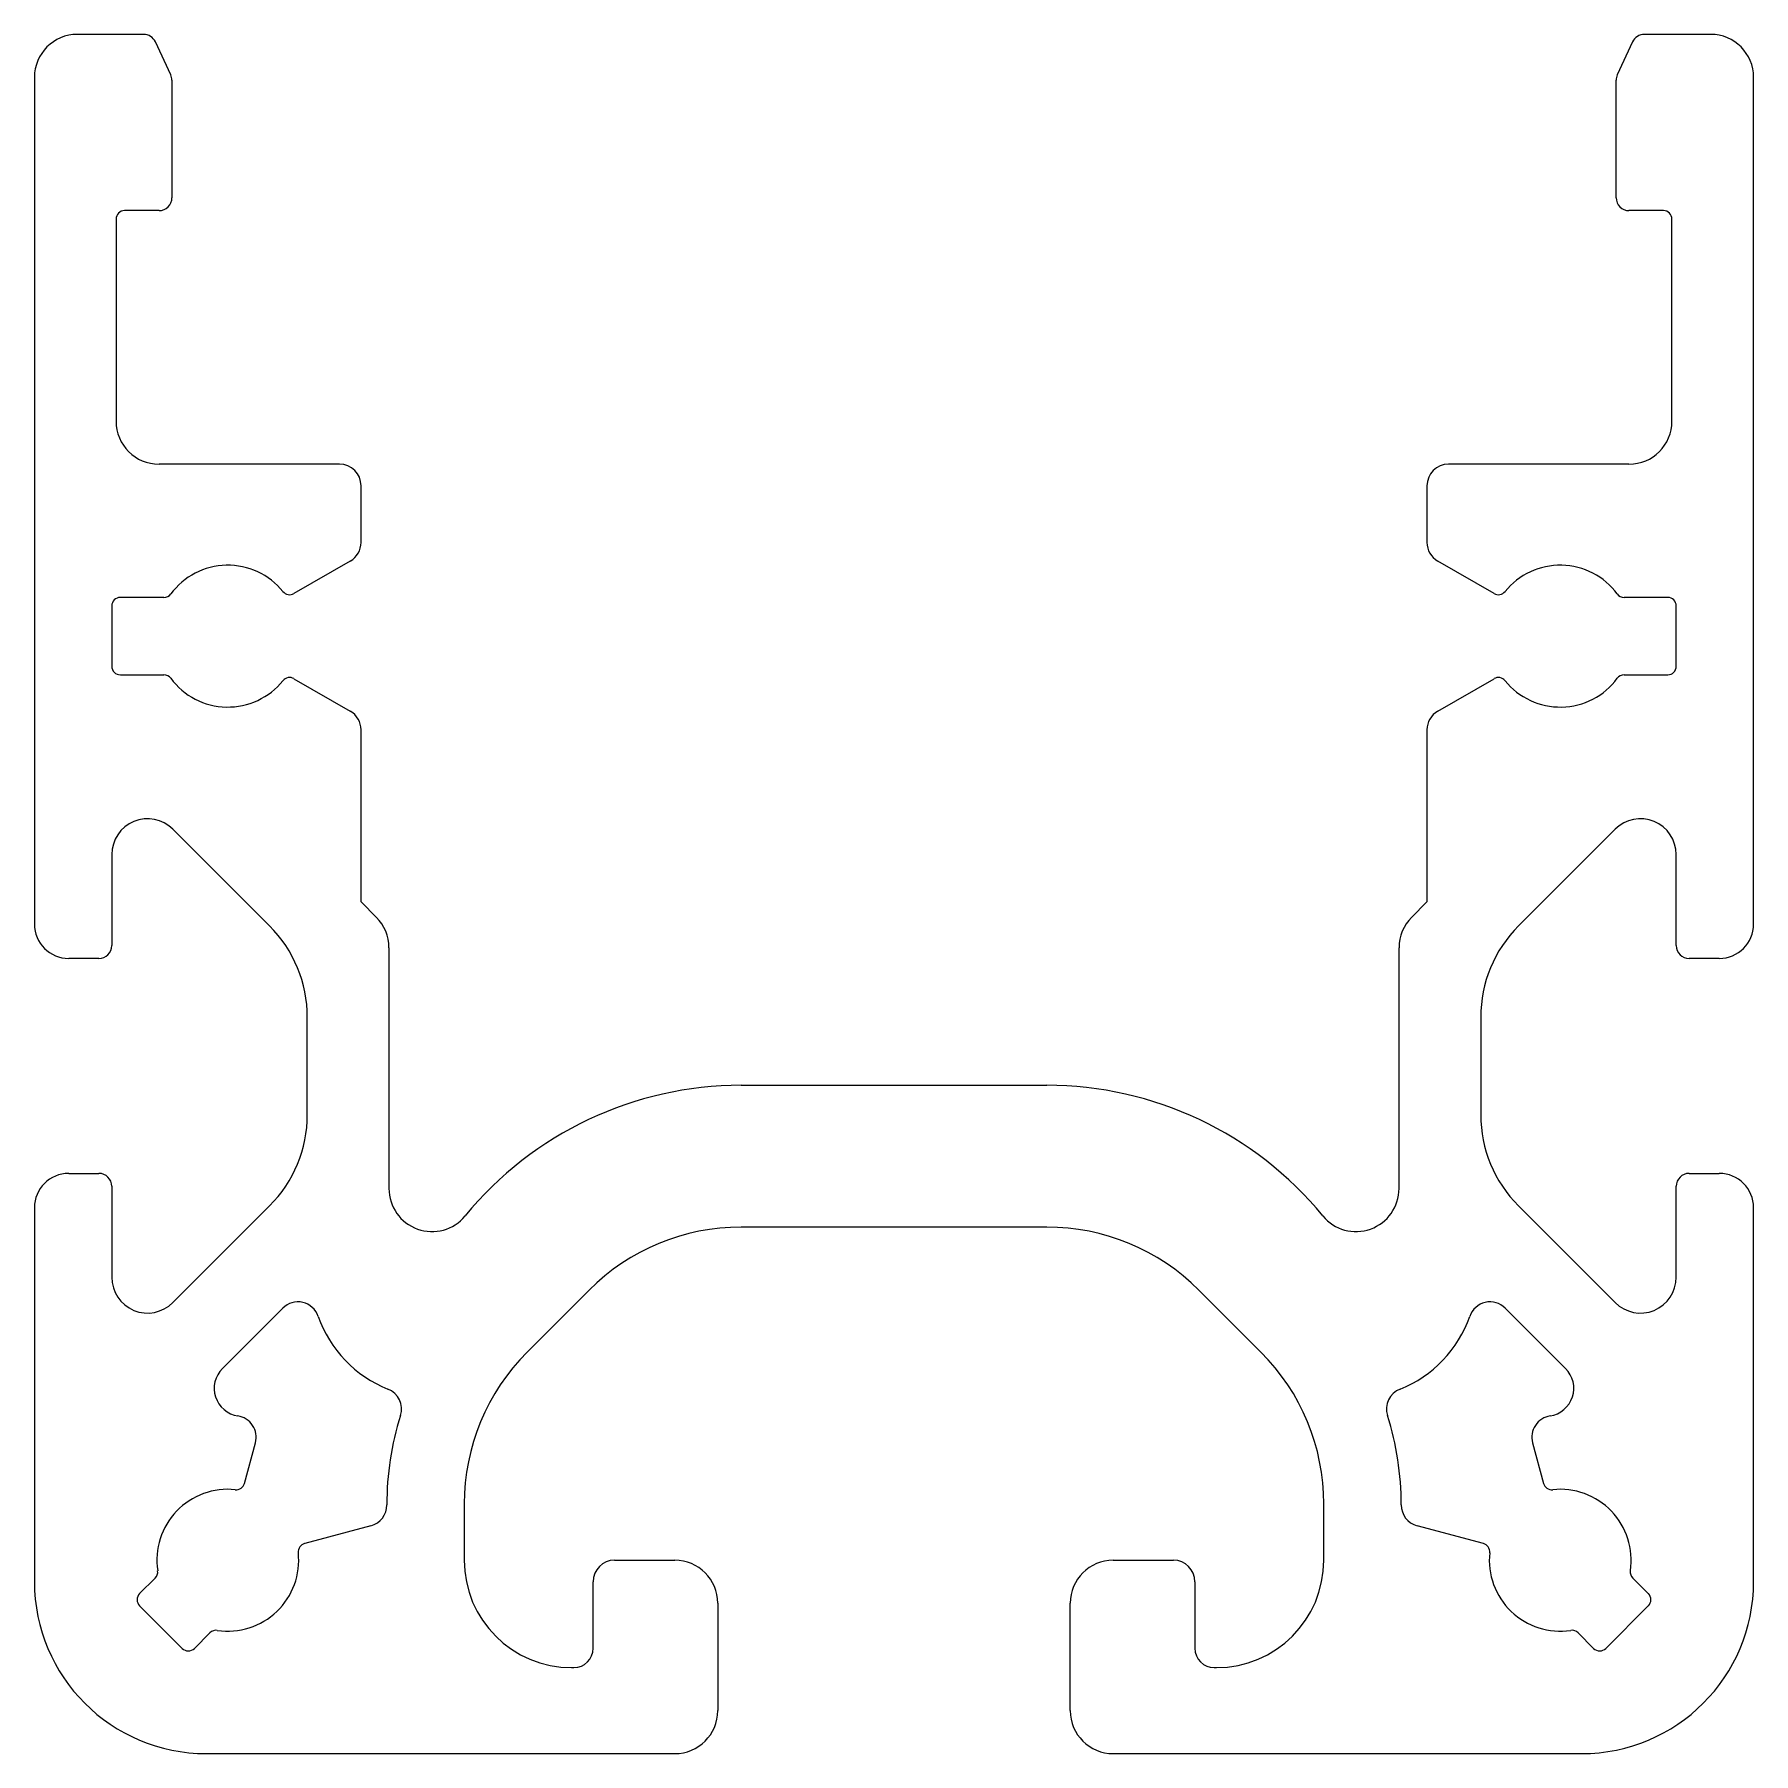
# Model space of a CAD drawing. Extents: x 2134.6 to 2174.6, y 1188.1 to 1228.1.
import ezdxf

# ---------------------------------------------------------------- set-up
doc = ezdxf.new("R2010")
doc.units = 0
doc.layers.get('0').update_dxf_attribs({"linetype": 'CONTINUOUS'})

msp = doc.modelspace()

# ---------------------------------------------------------------- linework, layer by layer
for p, q in [((2137.174, 1228.118), (2135.632, 1228.118)), ((2173.632, 1228.118), (2172.089, 1228.118)), ((2137.803, 1227.178), (2137.446, 1227.945)), ((2171.817, 1227.945), (2171.46, 1227.178)), ((2134.632, 1227.118), (2134.632, 1207.418)), ((2137.832, 1227.052), (2137.832, 1224.318)), ((2171.432, 1224.318), (2171.432, 1227.052)), ((2174.632, 1207.418), (2174.632, 1227.118)), ((2137.532, 1224.018), (2136.732, 1224.018)), ((2172.532, 1224.018), (2171.732, 1224.018)), ((2136.532, 1223.818), (2136.532, 1219.118)), ((2172.732, 1219.118), (2172.732, 1223.818)), ((2141.732, 1218.118), (2137.532, 1218.118)), ((2171.732, 1218.118), (2167.532, 1218.118)), ((2142.232, 1216.298), (2142.232, 1217.618)), ((2167.032, 1217.618), (2167.032, 1216.298)), ((2141.982, 1215.865), (2140.67, 1215.108)), ((2168.593, 1215.108), (2167.282, 1215.865)), ((2136.432, 1214.818), (2136.432, 1213.418)), ((2137.644, 1215.018), (2136.632, 1215.018)), ((2172.632, 1215.018), (2171.619, 1215.018)), ((2172.832, 1213.418), (2172.832, 1214.818)), ((2136.632, 1213.218), (2137.644, 1213.218)), ((2171.619, 1213.218), (2172.632, 1213.218)), ((2140.67, 1213.128), (2141.982, 1212.371)), ((2167.282, 1212.371), (2168.593, 1213.128)), ((2142.232, 1207.932), (2142.232, 1211.938)), ((2167.032, 1211.938), (2167.032, 1207.932)), ((2140.103, 1207.374), (2137.853, 1209.624)), ((2171.411, 1209.624), (2169.16, 1207.374)), ((2136.432, 1209.036), (2136.432, 1206.918)), ((2172.832, 1206.918), (2172.832, 1209.036)), ((2142.232, 1207.932), (2142.589, 1207.575)), ((2166.674, 1207.575), (2167.032, 1207.932)), ((2142.882, 1206.868), (2142.882, 1201.264)), ((2166.382, 1201.264), (2166.382, 1206.868)), ((2136.132, 1206.618), (2135.432, 1206.618)), ((2173.832, 1206.618), (2173.132, 1206.618)), ((2140.982, 1202.984), (2140.982, 1205.253)), ((2168.282, 1205.253), (2168.282, 1202.984)), ((2151.074, 1203.668), (2158.189, 1203.668)), ((2135.432, 1201.618), (2136.132, 1201.618)), ((2173.132, 1201.618), (2173.832, 1201.618)), ((2136.432, 1201.318), (2136.432, 1199.2)), ((2172.832, 1199.2), (2172.832, 1201.318)), ((2134.632, 1200.818), (2134.632, 1192.118)), ((2137.853, 1198.612), (2140.103, 1200.862)), ((2169.16, 1200.862), (2171.411, 1198.612)), ((2174.632, 1192.118), (2174.632, 1200.818)), ((2158.189, 1200.368), (2151.074, 1200.368)), ((2147.538, 1198.904), (2146.096, 1197.461)), ((2163.167, 1197.461), (2161.725, 1198.904)), ((2139.005, 1197.078), (2140.409, 1198.482)), ((2168.854, 1198.482), (2170.258, 1197.078)), ((2139.52, 1194.406), (2139.773, 1195.352)), ((2169.49, 1195.352), (2169.744, 1194.406)), ((2144.632, 1193.926), (2144.632, 1192.618)), ((2164.632, 1192.618), (2164.632, 1193.926)), ((2142.461, 1193.419), (2140.92, 1193.006)), ((2168.344, 1193.006), (2166.802, 1193.419)), ((2148.132, 1192.618), (2149.532, 1192.618)), ((2159.732, 1192.618), (2161.132, 1192.618)), ((2137.081, 1191.84), (2137.443, 1192.203)), ((2147.632, 1190.568), (2147.632, 1192.118)), ((2161.632, 1192.118), (2161.632, 1190.568)), ((2171.82, 1192.203), (2172.182, 1191.84)), ((2150.532, 1191.618), (2150.532, 1189.118)), ((2158.732, 1189.118), (2158.732, 1191.618)), ((2138.071, 1190.567), (2137.081, 1191.557)), ((2172.182, 1191.557), (2171.192, 1190.567)), ((2138.716, 1190.93), (2138.354, 1190.567)), ((2170.909, 1190.567), (2170.547, 1190.93)), ((2147.132, 1190.118), (2147.182, 1190.118)), ((2162.082, 1190.118), (2162.132, 1190.118)), ((2138.632, 1188.118), (2149.532, 1188.118)), ((2159.732, 1188.118), (2170.632, 1188.118))]:
    msp.add_line(p, q)
for centre, radius, start, end in [((2135.632, 1227.118), 1, 90, 180), ((2137.174, 1227.818), 0.3, 25, 90), ((2172.089, 1227.818), 0.3, 90, 155), ((2173.632, 1227.118), 1, 0, 90), ((2137.532, 1227.052), 0.3, 0, 25), ((2171.732, 1227.052), 0.3, 155, 180), ((2136.732, 1223.818), 0.2, 90, 180), ((2137.532, 1224.318), 0.3, 270, 0), ((2171.732, 1224.318), 0.3, 180, 270), ((2172.532, 1223.818), 0.2, 0, 90), ((2137.532, 1219.118), 1, 180, 270), ((2171.732, 1219.118), 1, 270, 0), ((2141.732, 1217.618), 0.5, 0, 90), ((2167.532, 1217.618), 0.5, 90, 180), ((2141.732, 1216.298), 0.5, 300, 360), ((2167.532, 1216.298), 0.5, 180, 240), ((2139.132, 1214.118), 1.65, 38.9546, 143.5163), ((2170.132, 1214.118), 1.65, 36.4837, 141.0454), ((2136.632, 1214.818), 0.2, 90, 180), ((2137.644, 1215.218), 0.2, 270, 323.5163), ((2140.57, 1215.281), 0.2, 218.9546, 300), ((2168.693, 1215.281), 0.2, 240, 321.0454), ((2171.619, 1215.218), 0.2, 216.4837, 270), ((2172.632, 1214.818), 0.2, 0, 90), ((2136.632, 1213.418), 0.2, 180, 270), ((2137.644, 1213.018), 0.2, 36.4837, 90), ((2171.619, 1213.018), 0.2, 90, 143.5163), ((2172.632, 1213.418), 0.2, 270, 360), ((2139.132, 1214.118), 1.65, 216.4837, 321.0454), ((2140.57, 1212.955), 0.2, 60, 141.0454), ((2168.693, 1212.955), 0.2, 38.9546, 120), ((2170.132, 1214.118), 1.65, 218.9546, 323.5163), ((2141.732, 1211.938), 0.5, 0, 60), ((2167.532, 1211.938), 0.5, 120, 180), ((2137.264, 1209.036), 0.832, 45, 180), ((2171.999, 1209.036), 0.832, 0, 135), ((2135.432, 1207.418), 0.8, 180, 270), ((2137.982, 1205.253), 3, 0, 45), ((2141.882, 1206.868), 1, 0, 45), ((2167.382, 1206.868), 1, 135, 180), ((2171.282, 1205.253), 3, 135, 180), ((2173.832, 1207.418), 0.8, 270, 360), ((2136.132, 1206.918), 0.3, 270, 0), ((2173.132, 1206.918), 0.3, 180, 270), ((2151.074, 1195.368), 8.3, 90, 140.6579), ((2158.189, 1195.368), 8.3, 39.3421, 90), ((2137.982, 1202.984), 3, 315, 360), ((2171.282, 1202.984), 3, 180, 225), ((2135.432, 1200.818), 0.8, 90, 180), ((2136.132, 1201.318), 0.3, 0, 90), ((2173.132, 1201.318), 0.3, 90, 180), ((2173.832, 1200.818), 0.8, 0, 90), ((2143.882, 1201.264), 1, 180, 320.6579), ((2165.382, 1201.264), 1, 219.3421, 0), ((2151.074, 1195.368), 5, 90, 135), ((2158.189, 1195.368), 5, 45, 90), ((2137.264, 1199.2), 0.832, 180, 315), ((2171.999, 1199.2), 0.832, 225, 0), ((2140.763, 1198.128), 0.5, 19.0769, 135), ((2168.5, 1198.128), 0.5, 45, 160.9231), ((2143.882, 1199.207), 2.8, 199.0769, 248.5361), ((2165.382, 1199.207), 2.8, 291.4639, 340.9231), ((2149.632, 1193.926), 5, 135, 180), ((2159.632, 1193.926), 5, 0, 45), ((2139.465, 1196.618), 0.65, 135, 261.2516), ((2169.798, 1196.618), 0.65, 278.7484, 45), ((2142.674, 1196.135), 0.5, 342.38, 68.5361), ((2166.589, 1196.135), 0.5, 111.4639, 197.62), ((2139.29, 1195.481), 0.5, 345, 81.2516), ((2149.632, 1193.926), 6.8, 162.38, 180.1851), ((2159.632, 1193.926), 6.8, 359.8149, 17.62), ((2169.973, 1195.481), 0.5, 98.7484, 195), ((2139.326, 1194.458), 0.2, 263.9546, 345), ((2169.937, 1194.458), 0.2, 195, 276.0454), ((2139.132, 1192.618), 1.65, 83.9546, 188.5163), ((2170.132, 1192.618), 1.65, 351.4837, 96.0454), ((2142.332, 1193.902), 0.5, 285, 0.1851), ((2166.932, 1193.902), 0.5, 179.8149, 255), ((2140.971, 1192.813), 0.2, 105, 186.0454), ((2168.292, 1192.813), 0.2, 353.9546, 75), ((2139.132, 1192.618), 1.65, 261.4837, 6.0454), ((2147.132, 1192.618), 2.5, 180, 270), ((2148.132, 1192.118), 0.5, 90, 180), ((2149.532, 1191.618), 1, 0, 90), ((2159.732, 1191.618), 1, 90, 180), ((2161.132, 1192.118), 0.5, 0, 90), ((2162.132, 1192.618), 2.5, 270, 0), ((2170.132, 1192.618), 1.65, 173.9546, 278.5163), ((2138.632, 1192.118), 4, 180, 270), ((2137.302, 1192.344), 0.2, 315, 8.5163), ((2170.632, 1192.118), 4, 270, 0), ((2171.961, 1192.344), 0.2, 171.4837, 225), ((2137.222, 1191.699), 0.2, 135, 225), ((2172.041, 1191.699), 0.2, 315, 45), ((2138.858, 1190.788), 0.2, 81.4837, 135), ((2170.406, 1190.788), 0.2, 45, 98.5163), ((2138.212, 1190.709), 0.2, 225, 315), ((2147.182, 1190.568), 0.45, 270, 0), ((2162.082, 1190.568), 0.45, 180, 270), ((2171.051, 1190.709), 0.2, 225, 315), ((2149.532, 1189.118), 1, 270, 360), ((2159.732, 1189.118), 1, 180, 270)]:
    msp.add_arc(centre, radius, start, end)

doc.saveas('drawing.dxf')
